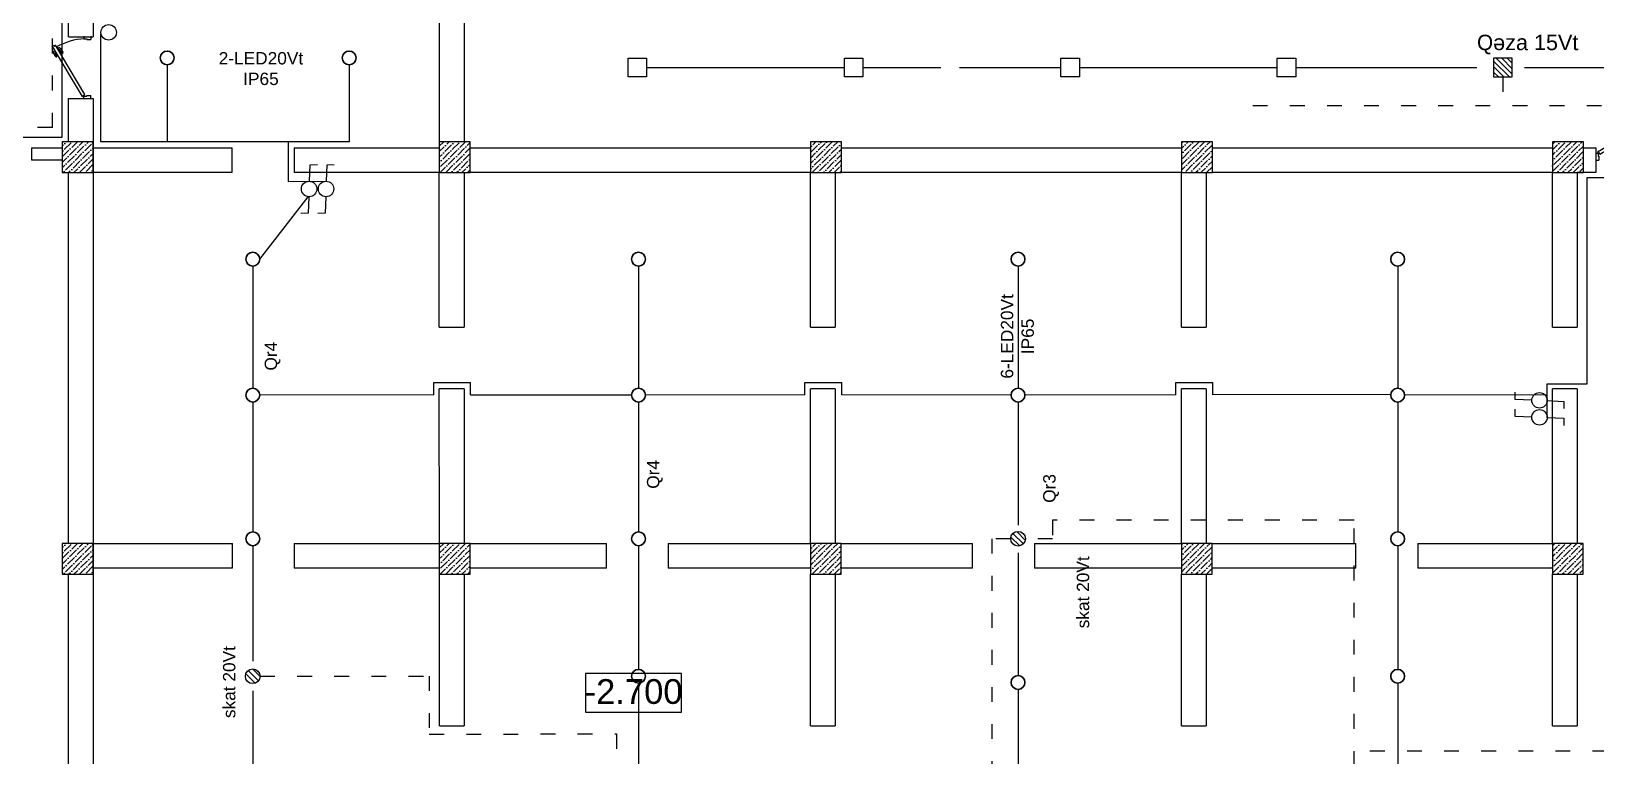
# Model space of a CAD drawing. Header units: millimetres. Extents: x 42452 to 2852333, y -419346 to 834876.
# Drawn here: x 2443212 to 2468513, y 323531 to 335255 of the extents above; entities that cross this region are included whole.
import ezdxf

# ---------------------------------------------------------------- set-up
doc = ezdxf.new("R2010")
doc.units = ezdxf.units.MM
doc.linetypes.add('ACAD_ISO03W100', pattern=[30, 12, -18])
for name, color, linetype, lineweight in [('Elektrika_ishiq', 5, 'Continuous', 30), ('memar', 7, 'Continuous', 25), ('вавьен_IP20', 5, 'Continuous', 30), ('вавьен_IP54', 5, 'Continuous', 30), ('ДВЕРИ', 7, 'Continuous', 5), ('еLED_30x30_12Vt', 5, 'Continuous', 30), ('надписи', 5, 'Continuous', 30), ('Соед_газа', 184, 'ACAD_ISO03W100', 30), ('Соедин', 5, 'Continuous', 30), ('Соединение', 5, 'Continuous', 30), ('спот_LED_D223mm-18Vt', 5, 'Continuous', 35)]:
    doc.layers.add(name, color=color, linetype=linetype, lineweight=lineweight)
doc.styles.add('Arial', font='arial.ttf', dxfattribs={"height": 200})
doc.styles.add('my_own', font='arial.ttf')
doc.styles.add('СГЕНЕРИР_СТИЛЬ_1', font='arial.ttf')

# ---------------------------------------------------------------- blocks, each defined once
blk = doc.blocks.new('qapi 700')
at = {"layer": 'ДВЕРИ', "color": 251, "lineweight": 25, "true_color": 0x636466}
for p, q in [((1281620, 90086), (1281659, 90086)), ((1281620, 89997), (1281651, 89997)), ((1281651, 89997), (1281651, 90034)), ((1281651, 90034), (1281659, 90034)), ((1281659, 90034), (1281659, 90086)), ((1282368, 90010), (1281735, 89633)), ((1282395, 89980), (1281741, 89591)), ((1282382, 89987), (1282368, 90010)), ((1282420, 90086), (1282380, 90086)), ((1282380, 90034), (1282380, 90085)), ((1282388, 90034), (1282380, 90034)), ((1282388, 89991), (1282382, 89987)), ((1282388, 89997), (1282388, 90034)), ((1282420, 89997), (1282388, 89997)), ((1282420, 89997), (1282388, 89997)), ((1282395, 89980), (1282388, 89991)), ((1281775, 89698), (1281826, 89728)), ((1281835, 89712), (1281794, 89687)), ((1281836, 89725), (1281838, 89722)), ((1281733, 89605), (1281747, 89613)), ((1281741, 89591), (1281733, 89605)), ((1281747, 89613), (1281735, 89633)), ((1281812, 89685), (1281762, 89656)), ((1281762, 89656), (1281765, 89651)), ((1281776, 89665), (1281770, 89676)), ((1281785, 89617), (1281787, 89613)), ((1281787, 89613), (1281837, 89642)), ((1281792, 89676), (1281793, 89674)), ((1281802, 89622), (1281809, 89609)), ((1281814, 89681), (1281812, 89685)), ((1281820, 89629), (1281818, 89631)), ((1281872, 89650), (1281831, 89626)), ((1281831, 89604), (1281881, 89634)), ((1281837, 89642), (1281835, 89646)), ((1281884, 89645), (1281883, 89647))]:
    blk.add_line(p, q, dxfattribs=at)
for centre, radius, start, end in [((1282471, 90052), 821, 183.4077, 209.5706), ((1281783, 89684), 15.9, 120.7133, 210.7133), ((1281830, 89721), 7.94, 30.7133, 120.7133), ((1281831, 89718), 7.94, 300.7133, 30.7133), ((1281798, 89680), 7.94, 120.7133, 210.7133), ((1281823, 89617), 15.9, 210.7133, 300.7133), ((1281827, 89633), 7.94, 210.7133, 300.7133), ((1281876, 89643), 7.94, 30.7133, 120.7133), ((1281877, 89641), 7.94, 300.7133, 30.7133)]:
    blk.add_arc(centre, radius, start, end, dxfattribs=at)
blk = doc.blocks.new('LED_30x30_12Vt')
at = {"layer": 'Соединение', "color": 5, "ltscale": 0.01}
blk.add_lwpolyline([(-30, 30), (0, 30), (0, 0), (-30, 0)], close=True, dxfattribs=at)
blk = doc.blocks.new('е_LED_12Vt_skcat')
at = {"layer": 'Соединение'}
h = blk.add_hatch(dxfattribs=at)
h.set_pattern_fill('ANSI31', color=256, scale=500)
h.set_pattern_definition([(45, (-150, -150), (-44.194, 44.194), [])])
h.paths.add_polyline_path([(-150, -150), (150, -150), (150, 150), (-150, 150)])
at = {"layer": 'Соединение', "color": 5, "ltscale": 0.01}
blk.add_lwpolyline([(150, 150), (-150, 150), (-150, -150), (150, -150)], close=True, dxfattribs=at)
blk = doc.blocks.new('спот_LED_D223mm-18Vt_İP54')
at = {"layer": 'спот_LED_D223mm-18Vt'}
blk.add_circle((0, 0), 112, dxfattribs=at)
blk = doc.blocks.new('вавьен_IP20')
at = {"layer": 'вавьен_IP54'}
for p, q in [((44, 117), (140, 367)), ((140, 367), (252, 332)), ((-44, -117), (-140, -367)), ((-140, -367), (-252, -332))]:
    blk.add_line(p, q, dxfattribs=at)
blk.add_circle((0, 0), 125, dxfattribs=at)
blk = doc.blocks.new('LED 18Vt_qaza')
at = {"layer": 'Elektrika_ishiq'}
h = blk.add_hatch(dxfattribs=at)
h.set_pattern_fill('ANSI31', color=256, scale=35)
h.set_pattern_definition([(45, (-81120.91, -35049.79), (-78.57724, 78.57724), [])])
h.paths.add_polyline_path([(-200, 0, 1), (200, 0, 1)])
blk.add_circle((0, 0), 200, dxfattribs=at)

msp = doc.modelspace()

# ---------------------------------------------------------------- hatches: boundary and pattern name
at = {"layer": 'memar', "lineweight": 25}
h = msp.add_hatch(dxfattribs=at)
h.set_pattern_fill('ANSI36', color=256, scale=500)
h.set_pattern_definition([(45, (826944.517, 2615880.966), (33.1456304, 121.533978), [156.25, -31.25, 0, -31.25])])
h.paths.add_polyline_path([(2443713.30474, 333467.30232), (2443713.30474, 332967.30232), (2444213.30474, 332967.30232), (2444213.30474, 333467.30232)])
h = msp.add_hatch(dxfattribs=at)
h.set_pattern_fill('ANSI36', color=256, scale=500)
h.set_pattern_definition([(45, (820846.47, 2615880.966), (33.1456304, 121.533978), [156.25, -31.25, 0, -31.25])])
h.paths.add_polyline_path([(2449811.34992, 333467.30232), (2449811.34992, 332967.30232), (2450311.34992, 332967.30232), (2450311.34992, 333467.30232)])
h = msp.add_hatch(dxfattribs=at)
h.set_pattern_fill('ANSI36', color=256, scale=500)
h.set_pattern_definition([(45, (814844.71, 2615880.966), (33.1456304, 121.533978), [156.25, -31.25, 0, -31.25])])
h.paths.add_polyline_path([(2455813.10982, 333467.30232), (2455813.10982, 332967.30232), (2456313.10982, 332967.30232), (2456313.10982, 333467.30232)])
h = msp.add_hatch(dxfattribs=at)
h.set_pattern_fill('ANSI36', color=256, scale=500)
h.set_pattern_definition([(45, (808844.71, 2615880.966), (33.1456304, 121.533978), [156.25, -31.25, 0, -31.25])])
h.paths.add_polyline_path([(2461813.10981, 333467.30232), (2461813.10981, 332967.30232), (2462313.10981, 332967.30232), (2462313.10981, 333467.30232)])
h = msp.add_hatch(dxfattribs=at)
h.set_pattern_fill('ANSI36', color=256, scale=500)
h.set_pattern_definition([(45, (802844.517, 2615880.966), (33.1456304, 121.533978), [156.25, -31.25, 0, -31.25])])
h.paths.add_polyline_path([(2467813.30488, 333467.30232), (2467813.30488, 332967.30232), (2468313.30488, 332967.30232), (2468313.30488, 333467.30232)])
h = msp.add_hatch(dxfattribs=at)
h.set_pattern_fill('ANSI36', color=256, scale=500)
h.set_pattern_definition([(45, (826944.71, 2609380.966), (33.1456304, 121.533978), [156.25, -31.25, 0, -31.25])])
h.paths.add_polyline_path([(2443713.10981, 326967.30232), (2443713.10981, 326467.30232), (2444213.10981, 326467.30232), (2444213.10981, 326967.30232)])
h = msp.add_hatch(dxfattribs=at)
h.set_pattern_fill('ANSI36', color=256, scale=500)
h.set_pattern_definition([(45, (820846.666, 2609380.966), (33.1456304, 121.533978), [156.25, -31.25, 0, -31.25])])
h.paths.add_polyline_path([(2449811.155, 326967.30232), (2449811.155, 326467.30232), (2450311.155, 326467.30232), (2450311.155, 326967.30232)])
h = msp.add_hatch(dxfattribs=at)
h.set_pattern_fill('ANSI36', color=256, scale=500)
h.set_pattern_definition([(45, (814844.907, 2609380.966), (33.1456304, 121.533978), [156.25, -31.25, 0, -31.25])])
h.paths.add_polyline_path([(2455812.91489, 326967.30232), (2455812.91489, 326467.30232), (2456312.91489, 326467.30232), (2456312.91489, 326967.30232)])
h = msp.add_hatch(dxfattribs=at)
h.set_pattern_fill('ANSI36', color=256, scale=500)
h.set_pattern_definition([(45, (808844.907, 2609380.966), (33.1456304, 121.533978), [156.25, -31.25, 0, -31.25])])
h.paths.add_polyline_path([(2461812.91489, 326967.30232), (2461812.91489, 326467.30232), (2462312.91489, 326467.30232), (2462312.91489, 326967.30232)])
h = msp.add_hatch(dxfattribs=at)
h.set_pattern_fill('ANSI36', color=256, scale=500)
h.set_pattern_definition([(45, (802844.71, 2609380.966), (33.1456304, 121.533978), [156.25, -31.25, 0, -31.25])])
h.paths.add_polyline_path([(2467813.10996, 326967.30232), (2467813.10996, 326467.30232), (2468313.10996, 326467.30232), (2468313.10996, 326967.30232)])

# ---------------------------------------------------------------- linework, layer by layer
at = {"layer": 'memar', "color": 0, "lineweight": 25}
for p, q in [((2443813.30474, 335167.30232), (2444213.30474, 335167.30232)), ((2443813.30474, 334167.30234), (2444213.30474, 334167.30234)), ((2468513.30476, 333368.2771), (2468513.30476, 332968.2771))]:
    msp.add_line(p, q, dxfattribs=at)
at = {"layer": 'memar', "color": 0, "lineweight": 25, "flags": 128}
for points in [[(2443813.30474, 335167.30232), (2443813.30474, 335967.30232)], [(2444213.30474, 335967.30232), (2444213.30474, 335167.30232)], [(2450212.97336, 335967.30232), (2450212.91489, 333467.30232), (2449812.91489, 333467.30232), (2449812.97336, 335967.30232)], [(2443813.30474, 333468.2771), (2443813.30474, 334167.30234)], [(2444213.30474, 334167.30234), (2444213.30474, 307369.68637)], [(2446463.59668, 332967.30232), (2444213.30474, 332967.30232), (2444213.30474, 333367.30232), (2446463.59668, 333367.30232)], [(2446463.59668, 332967.30232), (2446463.59668, 333367.30232)], [(2447463.59668, 333367.30232), (2449811.155, 333367.30232), (2449811.155, 332967.30232), (2447463.59668, 332967.30232)], [(2447463.59668, 333367.30232), (2447463.59668, 332967.30232)], [(2450311.34992, 333367.30232), (2455813.10982, 333367.30232), (2455813.10982, 332967.30232), (2450311.34992, 332967.30232)], [(2456313.10982, 333367.30232), (2461813.10981, 333367.30232), (2461813.10981, 332967.30232), (2456313.10982, 332967.30232)], [(2462313.10981, 333367.30232), (2467813.30488, 333367.30232)], [(2468313.30488, 333368.2771), (2468513.30476, 333368.2771)], [(2443813.30474, 326967.30232), (2443813.30474, 332968.2771)], [(2449811.26888, 330467.30232), (2449811.34992, 332967.30232), (2450211.34992, 332967.30232), (2450211.26888, 330467.30232)], [(2455813.0286, 330467.30232), (2455813.10982, 332967.30232), (2456213.10982, 332967.30232), (2456213.0286, 330467.30232)], [(2461813.02859, 330467.30232), (2461813.10981, 332967.30232), (2462213.10981, 332967.30232), (2462213.02859, 330467.30232)], [(2467813.30488, 332968.2771), (2462313.10981, 332968.2771)], [(2467813.10996, 330467.30232), (2467813.10996, 332968.2771)], [(2468513.30476, 332968.2771), (2468213.10996, 332968.2771)], [(2468213.10996, 332967.30232), (2468213.10996, 330467.30232)], [(2449811.26888, 330467.30232), (2450211.26888, 330467.30232)], [(2455813.0286, 330467.30232), (2456213.0286, 330467.30232)], [(2461813.02859, 330467.30232), (2462213.02859, 330467.30232)], [(2467813.10996, 330467.30232), (2468213.10996, 330467.30232)], [(2450211.23646, 329467.30232), (2450213.10996, 326967.30232), (2449813.10996, 326967.30232), (2449811.23646, 329467.30232)], [(2450211.23646, 329467.30232), (2449811.23646, 329467.30232)], [(2456212.99611, 329467.30232), (2456212.91489, 326967.30232), (2455812.91489, 326967.30232), (2455812.99611, 329467.30232)], [(2456212.99611, 329467.30232), (2455812.99611, 329467.30232)], [(2462212.99611, 329467.30232), (2462212.91489, 326967.30232), (2461812.91489, 326967.30232), (2461812.99611, 329467.30232)], [(2462212.99611, 329467.30232), (2461812.99611, 329467.30232)], [(2467813.10996, 326967.30232), (2467813.10996, 329467.30232)], [(2468213.10996, 329467.30232), (2467813.10996, 329467.30232)], [(2468213.10996, 329467.30232), (2468213.10996, 326967.30232)], [(2446464.59668, 326567.30232), (2444213.30474, 326567.30232), (2444213.30474, 326967.30232), (2446464.59668, 326967.30232)], [(2446464.59668, 326567.30232), (2446464.59668, 326967.30232)], [(2447464.59668, 326967.30232), (2449811.155, 326967.30232), (2449811.155, 326567.30232), (2447464.59668, 326567.30232)], [(2447464.59668, 326967.30232), (2447464.59668, 326567.30232)], [(2452514.49922, 326567.30232), (2450311.155, 326567.30232), (2450311.155, 326967.30232), (2452514.49922, 326967.30232)], [(2452514.49922, 326567.30232), (2452514.49922, 326967.30232)], [(2453514.49922, 326967.30232), (2455812.91489, 326967.30232), (2455812.91489, 326567.30232), (2453514.49922, 326567.30232)], [(2453514.49922, 326967.30232), (2453514.49922, 326567.30232)], [(2458435.14614, 326567.30232), (2456312.91489, 326567.30232), (2456312.91489, 326967.30232), (2458435.14614, 326967.30232)], [(2458435.14614, 326567.30232), (2458435.14614, 326967.30232)], [(2459435.14614, 326967.30232), (2461812.91489, 326967.30232), (2461812.91489, 326567.30232), (2459435.14614, 326567.30232)], [(2459435.14614, 326967.30232), (2459435.14614, 326567.30232)], [(2464633.91953, 326567.30232), (2462312.91489, 326567.30232), (2462312.91489, 326967.30232), (2464633.91953, 326967.30232)], [(2464633.91953, 326567.30232), (2464633.91953, 326967.30232)], [(2465633.91953, 326967.30232), (2467813.10996, 326967.30232), (2467813.10996, 326567.30232), (2465633.91953, 326567.30232)], [(2465633.91953, 326967.30232), (2465633.91953, 326567.30232)], [(2443813.30474, 320567.30232), (2443813.30474, 326467.30232)], [(2449812.3007, 324017.30232), (2449813.10996, 326467.30232), (2450213.10996, 326467.30232), (2450212.3007, 324017.30232)], [(2455813.02887, 324017.30232), (2455813.10982, 326467.30232), (2456213.10982, 326467.30232), (2456213.02887, 324017.30232)], [(2461813.02887, 324017.30232), (2461813.10981, 326467.30232), (2462213.10981, 326467.30232), (2462213.02887, 324017.30232)], [(2467813.10996, 324017.30232), (2467813.10996, 326467.30232)], [(2468213.10996, 326467.30232), (2468213.10996, 324017.30232)], [(2449812.3007, 324017.30232), (2450212.3007, 324017.30232)], [(2455813.02887, 324017.30232), (2456213.02887, 324017.30232)], [(2461813.02887, 324017.30232), (2462213.02887, 324017.30232)], [(2467813.10996, 324017.30232), (2468213.10996, 324017.30232)]]:
    msp.add_lwpolyline(points, dxfattribs=at)
at = {"layer": 'memar', "color": 0, "lineweight": 25}
for points in [[(2443213.54089, 333367.30232), (2443713.10981, 333367.30232)], [(2443213.54089, 333367.30232), (2443213.54089, 333167.30232)], [(2443713.10981, 333167.30232), (2443213.54089, 333167.30232)]]:
    msp.add_lwpolyline(points, dxfattribs=at)
at = {"layer": 'memar', "color": 3, "lineweight": 25}
for points in [[(2444213.30474, 333467.30232), (2443713.30474, 333467.30232), (2443713.30474, 332967.30232), (2444213.30474, 332967.30232)], [(2450311.34992, 333467.30232), (2449811.34992, 333467.30232), (2449811.34992, 332967.30232), (2450311.34992, 332967.30232)], [(2456313.10982, 333467.30232), (2455813.10982, 333467.30232), (2455813.10982, 332967.30232), (2456313.10982, 332967.30232)], [(2462313.10981, 333467.30232), (2461813.10981, 333467.30232), (2461813.10981, 332967.30232), (2462313.10981, 332967.30232)], [(2468313.30488, 333467.30232), (2467813.30488, 333467.30232), (2467813.30488, 332967.30232), (2468313.30488, 332967.30232)], [(2444213.10981, 326967.30232), (2443713.10981, 326967.30232), (2443713.10981, 326467.30232), (2444213.10981, 326467.30232)], [(2450311.155, 326967.30232), (2449811.155, 326967.30232), (2449811.155, 326467.30232), (2450311.155, 326467.30232)], [(2456312.91489, 326967.30232), (2455812.91489, 326967.30232), (2455812.91489, 326467.30232), (2456312.91489, 326467.30232)], [(2462312.91489, 326967.30232), (2461812.91489, 326967.30232), (2461812.91489, 326467.30232), (2462312.91489, 326467.30232)], [(2468313.10996, 326967.30232), (2467813.10996, 326967.30232), (2467813.10996, 326467.30232), (2468313.10996, 326467.30232)]]:
    msp.add_lwpolyline(points, close=True, dxfattribs=at)
at = {"layer": 'memar', "linetype": 'Continuous', "lineweight": 25, "flags": 128}
msp.add_lwpolyline([(2453728.24791, 324862.24334), (2452177.61579, 324862.24334), (2452177.61579, 324233.67156), (2453728.24791, 324233.67156)], close=True, dxfattribs=at)
at = {"layer": 'вавьен_IP54'}
msp.add_circle((2444463.70606, 335237.32864), 125, dxfattribs=at)
at = {"layer": 'Соед_газа', "ltscale": 20}
for p, q in [((2443554.84311, 333696.70747), (2443554.84311, 337215.10743)), ((2467012.93351, 334517.3024), (2467012.93351, 334052.00051)), ((2462967.89154, 334052.00051), (2473863.98987, 334052.00051)), ((2443554.84311, 333696.70747), (2438245.5236, 333696.70747)), ((2464604.76685, 327342.05263), (2459728.6819, 327342.05263)), ((2459728.6819, 327342.05263), (2459728.6819, 327042.30232)), ((2464604.76685, 320367.30232), (2464604.76685, 327342.05263)), ((2459052.32312, 327042.30232), (2458748.18298, 327042.30232)), ((2458748.18298, 327042.30232), (2458748.18298, 318906.58457)), ((2459728.6819, 327042.30232), (2459290.28919, 327042.30232)), ((2446913.07304, 324817.30232), (2449648.31462, 324820.27003)), ((2449648.31462, 324820.27003), (2449648.31462, 323881.22031)), ((2449648.31462, 323881.22031), (2452674.24965, 323884.13235)), ((2452674.24965, 323884.13235), (2452679.87159, 318042.30232)), ((2469302.2257, 323607.44935), (2464604.76685, 323607.44935))]:
    msp.add_line(p, q, dxfattribs=at)
at = {"layer": 'Соедин'}
for p, q in [((2453162.93351, 334667.30232), (2456362.93351, 334667.30232)), ((2456662.93351, 334667.30232), (2457924.5095, 334667.30232)), ((2458221.74332, 334667.30232), (2459862.93351, 334667.30232)), ((2460162.93351, 334667.30232), (2463362.93351, 334667.30232)), ((2463662.93351, 334667.30232), (2466589.65206, 334667.30232)), ((2467361.96909, 334667.30232), (2470362.93351, 334667.30232)), ((2447368.9959, 333466.9277), (2447368.9959, 332825.70627)), ((2447368.9959, 332825.70627), (2447984.8084, 332827.66782)), ((2447682.80709, 332575.70627), (2446905.59001, 331567.30235))]:
    msp.add_line(p, q, dxfattribs=at)
at = {"layer": 'Соединение'}
for p, q in [((2443712.73859, 333542.92621), (2443712.73859, 336525.01783)), ((2441201.54033, 333542.92621), (2443712.73859, 333542.92621)), ((2448352.84576, 333466.9277), (2444338.70606, 333466.9277)), ((2468372.51031, 332887.47902), (2470265.70896, 332887.47902)), ((2468372.51031, 329552.06188), (2468372.51031, 332887.47902)), ((2446795.04255, 331455.80235), (2446795.04255, 329478.80235)), ((2453034.28914, 331455.80235), (2453034.28914, 329478.80235)), ((2459171.78243, 331455.80235), (2459171.78243, 329478.80235)), ((2465311.27771, 331455.80235), (2465311.27771, 329478.80235)), ((2449723.52372, 329372.34939), (2449723.52372, 329572.66414)), ((2449723.52372, 329572.66414), (2450317.67466, 329572.66414)), ((2450317.67466, 329372.34939), (2450317.67466, 329572.66414)), ((2455725.28336, 329372.34939), (2455725.28336, 329572.66414)), ((2455725.28336, 329572.66414), (2456319.43431, 329572.66414)), ((2456319.43431, 329372.34939), (2456319.43431, 329572.66414)), ((2461725.28336, 329372.34939), (2461725.28336, 329572.66414)), ((2461725.28336, 329572.66414), (2462319.4343, 329572.66414)), ((2462319.4343, 329372.34939), (2462319.4343, 329572.66414)), ((2467729.64798, 329002.38922), (2467729.64798, 329552.06188)), ((2467729.64798, 329552.06188), (2468372.51031, 329552.06188)), ((2446795.04255, 329255.80235), (2446794.56628, 327153.80232)), ((2453034.28914, 329255.80235), (2453033.81287, 327153.80232)), ((2459171.78243, 329255.80235), (2459171.30616, 327263.62038)), ((2461725.28336, 329372.34939), (2459282.32954, 329367.57893)), ((2465199.46712, 329379.24992), (2462319.4343, 329372.34939)), ((2465311.27771, 329255.80235), (2465310.80143, 327153.80232)), ((2467729.64798, 329369.67435), (2465421.82516, 329367.30235)), ((2446794.56628, 326930.80232), (2446795.0108, 325062.27167)), ((2453033.81287, 326930.80232), (2453034.28914, 324928.80232)), ((2465310.80143, 326930.80232), (2465311.27771, 324928.80232)), ((2459171.27931, 326812.30153), (2459170.82988, 324828.80229)), ((2453034.28914, 324705.80232), (2453032.38408, 322678.79825)), ((2465311.27771, 324705.80232), (2465311.27771, 322678.79825)), ((2446795.04255, 324582.72328), (2446795.04255, 322678.79825)), ((2459170.80648, 324605.80229), (2459170.33021, 322503.80227))]:
    msp.add_line(p, q, dxfattribs=at)
at = {"layer": 'Соединение', "color": 5}
for p, q in [((2444338.70606, 333466.9277), (2444338.70606, 335219.9235)), ((2445409.90587, 334711.47921), (2445409.90587, 333466.9277)), ((2448352.84576, 334711.47921), (2448352.84576, 333466.9277)), ((2449723.52372, 329372.34939), (2446905.59001, 329367.30235)), ((2452921.83659, 329367.30235), (2450317.67466, 329367.30235)), ((2455725.28336, 329372.34939), (2453144.83659, 329367.30235)), ((2459059.32988, 329367.30235), (2456319.43431, 329372.34939))]:
    msp.add_line(p, q, dxfattribs=at)

# ---------------------------------------------------------------- block references
at = {"layer": 'memar', "lineweight": 25, "xscale": 1.258032501490013, "yscale": 1.258032501490013, "zscale": 1.258032501490013}
for p, rotation in [((2330844.00486, 1947492.84381), 270), ((4081838.84623, 446499.08691), 180)]:
    msp.add_blockref('qapi 700', p, dxfattribs=dict(at, rotation=rotation))
at = {"layer": 'вавьен_IP20'}
for p, rotation in [((2447705.40266, 332702.76547), 198.5371609302366), ((2447979.86833, 332702.76547), 198.5371609302366), ((2467604.74563, 329281.79496), 108.5371609302366), ((2467604.74563, 329007.32929), 108.5371609302366)]:
    msp.add_blockref('вавьен_IP20', p, dxfattribs=dict(at, rotation=rotation))
at = {"layer": 'еLED_30x30_12Vt', "color": 5, "xscale": 10, "yscale": 10, "zscale": 10, "rotation": 90.00000000000001}
for p in [(2453162.93351, 334817.30232), (2456662.93351, 334817.30232), (2460162.93351, 334817.30232), (2463662.93351, 334817.30232)]:
    msp.add_blockref('LED_30x30_12Vt', p, dxfattribs=at)
at = {"layer": 'Соединение', "rotation": 90.00000000000001}
msp.add_blockref('е_LED_12Vt_skcat', (2467012.93351, 334667.3024), dxfattribs=at)
at = {"layer": 'Соединение', "xscale": 0.5949151716195047, "yscale": 0.5949151716195047, "zscale": 0.5949151716195047, "rotation": 270}
for p in [(2459171.30616, 327042.30232), (2446794.09001, 324817.30232)]:
    msp.add_blockref('LED 18Vt_qaza', p, dxfattribs=at)
at = {"layer": 'спот_LED_D223mm-18Vt', "xscale": -1, "rotation": 90}
for p in [(2445409.90587, 334822.97921), (2448352.84576, 334822.97921), (2446794.09001, 331567.30235), (2453033.33659, 331567.30235), (2459170.82988, 331567.30235), (2465310.32516, 331567.30235), (2446794.09001, 329367.30235), (2453033.33659, 329367.30235), (2459170.82988, 329367.30235), (2465310.32516, 329367.30235), (2446794.56628, 327042.30232), (2453033.81287, 327042.30232), (2465310.80143, 327042.30232), (2453033.33659, 324817.30232), (2465310.32516, 324817.30232), (2459170.82988, 324717.30229)]:
    msp.add_blockref('спот_LED_D223mm-18Vt_İP54', p, dxfattribs=at)

# ---------------------------------------------------------------- texts
at = {"layer": 'memar', "linetype": 'Continuous', "lineweight": 25, "insert": (2452952.93185, 324567.52334), "char_height": 400, "attachment_point": 5, "style": 'СГЕНЕРИР_СТИЛЬ_1'}
msp.add_mtext('{-2.700}', dxfattribs=at)
at = {"layer": 'надписи', "insert": (2466594.40418, 335199.03334), "char_height": 250, "width": 1989.1432393, "attachment_point": 1, "style": 'my_own'}
msp.add_mtext('{\\fA3 Arial AzLat|b0|i0|c204|p34;Q\\fArial|b0|i0|c238|p34;əza 15}V{\\fArial|b0|i0|c238|p34;t}', dxfattribs=at)
at = {"layer": 'надписи', "color": 5, "insert": (2447716.56215, 334381.99825, 8934.99756), "char_height": 200, "width": 1580.0200591, "attachment_point": 9, "style": 'Arial'}
msp.add_mtext('\\pxqc;{\\fArial|b0|i0|c238|p34;2}-LED20Vt\\PIP65', dxfattribs=at)
at = {"layer": 'надписи', "color": 5, "char_height": 200, "rotation": 90, "style": 'Arial'}
for s, insert, width, attachment_point in [('\\pxqc;6-LED20Vt\\PIP65', (2458893.24689, 329458.04417, 8934.99756), 1717.9388074, 1), ('\\pxqc;Qr{\\fArial|b0|i0|c238|p34;4}', (2447241.91572, 329207.15767, 8934.99756), 1580.0200591, 7), ('\\pxqc;Qr{\\fArial|b0|i0|c238|p34;4}', (2453424.32217, 327294.3384, 8934.99756), 1580.0200591, 7), ('\\pxqc;Qr{\\fArial|b0|i0|c238|p34;3}', (2459832.63349, 327067.09421, 8934.99756), 1580.0200591, 7), ('\\pxqc;skat 20Vt', (2460120.78529, 325385.58155, 8934.99756), 1580.0200591, 1), ('\\pxqc;skat 20Vt', (2446312.7186, 323932.64972, 8934.99756), 1580.0200591, 1)]:
    msp.add_mtext(s, dxfattribs=dict(at, insert=insert, width=width, attachment_point=attachment_point))

doc.saveas('drawing.dxf')
